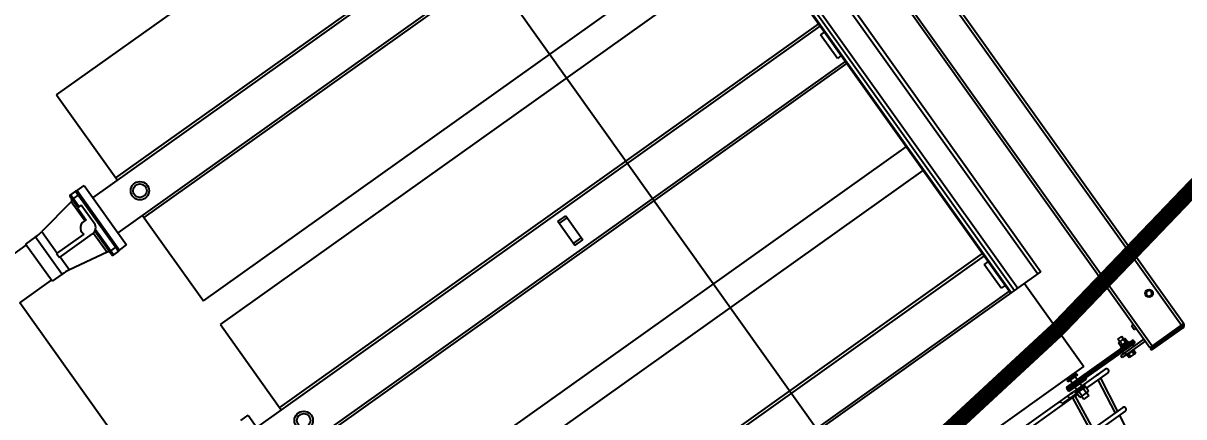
# Model space of a CAD drawing. Header units: feet. Extents: x 2321988 to 2329858, y 6722724 to 6730499.
# Drawn here: x 2326089.74 to 2326097.56, y 6726905.27 to 6726907.93 of the extents above; entities that cross this region are included whole.
import ezdxf

# ---------------------------------------------------------------- set-up
doc = ezdxf.new("R2010")
doc.units = ezdxf.units.FT
doc.header["$MEASUREMENT"] = 0
doc.header["$PDSIZE"] = 5
doc.layers.add('BESS Dimensions', color=3, linetype='Continuous')
doc.layers.add('C-BESS-EQUIPMENT', color=255, linetype='Continuous')
doc.styles.add('TG_DIMS', font='arial.ttf')
doc.dimstyles.new('TG-PROPOSED-ANNO', dxfattribs={"dimtxt": 0.1, "dimasz": 0.1, "dimexe": 0.05, "dimexo": 0.05, "dimgap": 0.02, "dimtad": 0, "dimtih": 1, "dimtoh": 1, "dimdsep": 46, "dimtxsty": 'TG_DIMS', "dimcen": 0, "dimclrd": 256, "dimclre": 256, "dimclrt": 256, "dimaunit": 1, "dimadec": 6, "dimazin": 2, "dimtfac": 1, "dimtofl": 0, "dimtmove": 1, "dimatfit": 3, "dimfxl": 1, "dimtolj": 1, "dimtzin": 0, "dimarcsym": 0})

# ---------------------------------------------------------------- blocks, each defined once
blk = doc.blocks.new('Midpoint Site Plan$0$A$Cc1a3344c')
at = {"linetype": 'Continuous'}
for p, q in [((-2770.8, 3178), (-1892.8, 3178)), ((-2770.8, 3172), (-1892.8, 3172)), ((-1892.8, 3092), (-1892.8, 3178)), ((-1889.8, 3092), (-1889.8, 3172)), ((-1886.8, 3172), (-1889.8, 3172)), ((-1886.8, 3092), (-1886.8, 3172)), ((-1984.8, 3162.3), (-1990.3, 3159.2)), ((-1990.3, 3159.2), (-1990.3, 3152.8)), ((-1990.3, 3152.8), (-1984.8, 3149.6)), ((-1979.3, 3159.2), (-1984.8, 3162.3)), ((-1984.8, 3149.6), (-1979.3, 3152.8)), ((-1979.3, 3152.8), (-1979.3, 3159.2)), ((-1892.8, 3098), (-2770.8, 3098)), ((-1892.8, 3092), (-2770.8, 3092)), ((-1951, 3092), (-1951, 3087.9)), ((-1941.5, 3087.9), (-1951, 3087.9)), ((-1941.5, 3092), (-1941.5, 3087.9)), ((-1914.2, 3034.2), (-1914.2, 3092)), ((-1909.4, 3092), (-1909.4, 3034.2)), ((-1886.8, 3092), (-1889.8, 3092)), ((-1945.4, 3049.4), (-1945.4, 3058.9)), ((-1938.6, 3058.9), (-1945.4, 3058.9)), ((-1938.6, 3046.1), (-1938.6, 3062.3)), ((-1938.6, 3062.3), (-1930.6, 3062.3)), ((-1938.6, 3058.2), (-1930.6, 3058.2)), ((-1930.6, 3045.2), (-1930.6, 3063.2)), ((-1927.6, 3063.2), (-1930.6, 3063.2)), ((-1927.6, 3044.2), (-1927.6, 3064.2)), ((-1925.6, 3064.2), (-1927.6, 3064.2)), ((-1925.6, 2906.7), (-1925.6, 3072.2)), ((-1923.6, 2904.7), (-1923.6, 3074.2)), ((-1923.6, 3074.2), (-1921.2, 3074.2)), ((-1923.6, 3072.3), (-1921.2, 3072.3)), ((-1921.2, 3074.2), (-1921.2, 2904.7)), ((-1919.2, 3072.2), (-1919.2, 2948.7)), ((-1919.2, 3067.2), (-1914.2, 3067.2)), ((-1907.4, 3064.2), (-1909.4, 3064.2)), ((-1907.4, 3044.2), (-1907.4, 3064.2)), ((-1907.4, 3062.3), (-1900.8, 3062.3)), ((-1907.4, 3058.2), (-1900.8, 3058.2)), ((-1900.8, 3062.3), (-1900.8, 3046.1)), ((-1938.6, 3049.4), (-1945.4, 3049.4)), ((-1938.6, 3050.1), (-1930.6, 3050.1)), ((-1938.6, 3046.1), (-1930.6, 3046.1)), ((-1927.6, 3045.2), (-1930.6, 3045.2)), ((-1925.6, 3044.2), (-1927.6, 3044.2)), ((-1923.6, 3040.1), (-1921.2, 3040.1)), ((-1919.2, 3041.2), (-1914.2, 3041.2)), ((-1914.2, 3044.2), (-1907.4, 3044.2)), ((-1914.2, 3034.2), (-1909.4, 3034.2)), ((-1907.4, 3050.1), (-1900.8, 3050.1)), ((-1907.4, 3046.1), (-1900.8, 3046.1)), ((-1925.6, 3022), (-1919.2, 3022)), ((-3410, 1564.7), (-3410, 3000.9)), ((-3410, 3000.9), (-2150, 3000.9)), ((-3410, 2992.9), (-2150, 2992.9)), ((-2150, 2204.5), (-2150, 3000.9)), ((-1910, 2992.3), (-1910, 2938.7)), ((-1901, 2992.3), (-1901, 2937.7)), ((-3620, 1564.7), (-3620, 2959.7)), ((-2150, 2959.5), (-1940, 2959.5)), ((-1940, 2215.1), (-1940, 2959.5)), ((-1910.5, 2968.9), (-1910.4, 2968.8)), ((-1910.4, 2968.8), (-1910.1, 2968.7)), ((-1901, 2973.4), (-1824.9, 2962.1)), ((-1901, 2967.4), (-1824.9, 2956.1)), ((-1824.9, 2975.7), (-1824.9, 2900.2)), ((-1815.9, 2975.7), (-1815.9, 2899.1)), ((-1815.9, 2960.8), (-1739.8, 2949.5)), ((-3410, 2942.3), (-2150, 2942.3)), ((-3410, 2934.3), (-2150, 2934.3)), ((-1936.6, 2937.7), (-1940, 2937.7)), ((-1936.6, 2938.7), (-1936.6, 2914.7)), ((-1936.6, 2938.7), (-1933.6, 2938.7)), ((-1933.6, 2938.7), (-1933.6, 2914.7)), ((-1919.2, 2904.7), (-1919.2, 2948.7)), ((-1916, 2948.7), (-1919.2, 2948.7)), ((-1916, 2904.7), (-1916, 2948.7)), ((-1910.1, 2938.7), (-1910.1, 2914.7)), ((-1910.1, 2938.7), (-1907.1, 2938.7)), ((-1907.1, 2938.7), (-1907.1, 2914.7)), ((-1907.1, 2937.7), (-1904.1, 2937.7)), ((-1904.1, 2937.7), (-1904.1, 2915.7)), ((-1893.1, 2937.7), (-1904.1, 2937.7)), ((-1893.1, 2937.7), (-1893.1, 2915.8)), ((-3410, 2926.3), (-2150, 2926.3)), ((-3410, 2924.7), (-2150, 2924.7)), ((-3404.4, 1502.7), (-3404.4, 2924.7)), ((-3315.5, 1502.7), (-3315.5, 2924.7)), ((-3310, 1564.7), (-3310, 2924.7)), ((-3100, 1564.7), (-3100, 2924.7)), ((-3040, 1564.7), (-3040, 2924.7)), ((-2830, 1564.7), (-2830, 2924.7)), ((-2824.4, 1502.7), (-2824.4, 2924.7)), ((-2810, 2924.7), (-2810, 2914.7)), ((-2750, 2914.7), (-2810, 2914.7)), ((-2750, 2924.7), (-2750, 2914.7)), ((-2735.5, 1502.7), (-2735.5, 2924.7)), ((-2730, 1564.7), (-2730, 2924.7)), ((-2520, 1564.7), (-2520, 2924.7)), ((-2460, 1564.5), (-2460, 2924.7)), ((-2250, 1564.5), (-2250, 2924.7)), ((-2244.4, 2924.7), (-2244.4, 2204.5)), ((-2230, 2924.5), (-2230, 2914.5)), ((-2170, 2924.5), (-2230, 2924.5)), ((-2170, 2914.5), (-2230, 2914.5)), ((-2170, 2924.5), (-2170, 2914.5)), ((-2155.5, 2924.7), (-2155.5, 2204.5)), ((-1936.6, 2932.2), (-1940, 2932.2)), ((-1936.6, 2921.2), (-1940, 2921.2)), ((-1936.6, 2915.8), (-1940, 2915.8)), ((-1936.6, 2914.7), (-1933.6, 2914.7)), ((-1933.6, 2933.1), (-1925.6, 2933.1)), ((-1933.6, 2920.4), (-1925.6, 2920.4)), ((-1916, 2933.1), (-1910.1, 2933.1)), ((-1916, 2920.4), (-1910.1, 2920.4)), ((-1910.1, 2914.7), (-1907.1, 2914.7)), ((-1910, 2624), (-1910, 2914.7)), ((-1910, 2914.7), (-1904, 2914.7)), ((-1907.1, 2915.7), (-1904.1, 2915.7)), ((-1907.1, 2915.4), (-1904, 2915.4)), ((-1893.1, 2932.2), (-1904.1, 2932.2)), ((-1893.1, 2921.2), (-1904.1, 2921.2)), ((-1893.1, 2915.8), (-1904.1, 2915.8)), ((-1904, 2915.8), (-1904, 2878.5)), ((-1902, 2909.5), (-1732, 2889)), ((-1901, 2915.8), (-1901, 2909.5)), ((-1893.1, 2933.1), (-1885.6, 2933.1)), ((-1893.1, 2920.4), (-1885.6, 2920.4)), ((-1885.6, 2933.1), (-1885.6, 2920.4)), ((-1925.6, 2906.7), (-1919.2, 2906.7)), ((-1923.6, 2904.7), (-1921.2, 2904.7)), ((-1916, 2904.7), (-1919.2, 2904.7)), ((-1910.5, 2906), (-1910.4, 2906.3)), ((-1910.4, 2904.5), (-1910.1, 2904.5)), ((-1910, 2897.7), (-1904, 2897.7)), ((-1901.1, 2903.4), (-1824.1, 2894.1)), ((-1901, 2563), (-1901, 2904.2)), ((-2810, 2252.2), (-2810, 2272.2)), ((-2810, 2272.2), (-2750, 2272.2)), ((-2805, 2252.2), (-2805, 2272.2)), ((-2755, 2252.2), (-2755, 2272.2)), ((-2750, 2252.2), (-2750, 2272.2)), ((-2750, 2252.2), (-2810, 2252.2)), ((-3620, 1564.7), (-3404.4, 1564.7)), ((-3315.5, 1564.7), (-3100, 1564.7)), ((-3040, 1564.7), (-2824.4, 1564.7)), ((-3435, 1484.7), (-3435, 1502.7)), ((-3435, 1502.7), (-3285, 1502.7)), ((-3285, 1484.7), (-3285, 1502.7)), ((-2855, 1484.7), (-2855, 1502.7)), ((-2855, 1502.7), (-2705, 1502.7)), ((-3436, 1481.7), (-3436, 1468.7)), ((-3436, 1481.7), (-3284, 1481.7)), ((-3435, 1484.7), (-3285, 1484.7)), ((-3426, 1465.7), (-3426, 1484.7)), ((-3294, 1465.7), (-3294, 1484.7)), ((-3284, 1481.7), (-3284, 1468.7)), ((-3405.9, 1468.7), (-3436, 1468.7)), ((-3405.9, 1465.7), (-3433, 1465.7)), ((-3423.5, 1461.6), (-3408.6, 1377.1)), ((-3375.5, 1461.6), (-3423.5, 1461.6)), ((-3405.9, 1474.5), (-3405.9, 1464.7)), ((-3360, 1474.5), (-3405.9, 1474.5)), ((-3405.9, 1464.7), (-3374.6, 1464.7)), ((-3284, 1468.7), (-3347.8, 1468.7)), ((-3287, 1465.7), (-3345.9, 1465.7)), ((-3344.5, 1461.6), (-3296.5, 1461.6)), ((-3344.2, 1375.4), (-3344.2, 1458.7)), ((-3296.5, 1461.6), (-3311.4, 1377.1)), ((-3354.2, 1444.1), (-3354.2, 1375.4)), ((-3408.6, 1377.1), (-3354.2, 1377.1)), ((-3407.1, 1359.7), (-3407.1, 1334.7)), ((-3407.1, 1359.7), (-3312.9, 1359.7)), ((-3354.2, 1375.4), (-3344.2, 1375.4)), ((-3344.2, 1377.1), (-3311.4, 1377.1)), ((-3312.9, 1359.7), (-3312.9, 1334.7)), ((-3312.9, 1334.7), (-3407.1, 1334.7)), ((-3404.4, 1104.7), (-3404.4, 1334.7)), ((-3315.5, 1254.7), (-3315.5, 1334.7)), ((-2824.4, 1254.7), (-3315.5, 1254.7))]:
    blk.add_line(p, q, dxfattribs=at)
for points in [[(-1925.6, 3070.5), (-1925.4, 3071.2), (-1925, 3071.8), (-1924.4, 3072.2), (-1923.6, 3072.3)], [(-1919.2, 3070.5), (-1919.4, 3071.2), (-1919.8, 3071.8), (-1920.4, 3072.2), (-1921.2, 3072.3)], [(-1925.6, 3038.3), (-1925.4, 3039), (-1925, 3039.6), (-1924.4, 3040), (-1923.6, 3040.1)], [(-1919.2, 3038.3), (-1919.4, 3039), (-1919.8, 3039.6), (-1920.4, 3040), (-1921.2, 3040.1)]]:
    blk.add_lwpolyline(points, dxfattribs=at)
for centre, radius in [((-1984.8, 3156), 8), ((-3360, 1589.7), 19), ((-3360, 1589.7), 14), ((-2780, 1589.7), 19), ((-2780, 1589.7), 14)]:
    blk.add_circle(centre, radius, dxfattribs=at)
for centre, radius, start, end in [((-1892.8, 3172), 6, 0, 90), ((-1892.8, 3172), 3, 0, 90), ((-1923.6, 3072.2), 2, 90, 180), ((-1921.2, 3072.2), 2, 0, 90), ((-1905.5, 2992.3), 4.5, 0, 180), ((-1820.4, 2975.7), 4.5, 0, 180), ((-1923.6, 2906.7), 2, 180, 270), ((-1921.2, 2906.7), 2, 270, 0), ((-1849, 2900), 61.7, 172.5871, 173.9478), ((-3433, 1481.7), 3, 90, 180), ((-3287, 1481.7), 3, 0, 90), ((-3433, 1468.7), 3, 180, 270), ((-3428.5, 1460.7), 5, 10, 90), ((-3360, 1458.7), 15.8, 157.6402, 291.4669), ((-3360, 1458.7), 15.8, 0, 90), ((-3291.5, 1460.7), 5, 90, 170), ((-3287, 1468.7), 3, 270, 0), ((-3507.1, 1359.7), 100, 0, 10), ((-3212.9, 1359.7), 100, 170, 180)]:
    blk.add_arc(centre, radius, start, end, dxfattribs=at)
for points, knots in [([(-1910.5, 2968.6), (-1910.1, 2970.5), (-1908.6, 2978.8), (-1910.7, 2970.3), (-1910.2, 2971.2)], [0, 0, 0, 0, 0.646688, 1, 1, 1, 1]), ([(-1910.5, 2968.6), (-1910.1, 2970.6), (-1908.9, 2977.4), (-1910.2, 2972.3), (-1910.2, 2971.2)], [0, 0, 0, 0, 0.642488, 1, 1, 1, 1]), ([(-1910, 2972.7), (-1910.1, 2972.4), (-1910.1, 2971.9), (-1910.2, 2971.4), (-1910.2, 2971.2)], [0, 0, 0, 0, 0.607668, 1, 1, 1, 1]), ([(-1910.2, 2971.2), (-1910.2, 2971.2), (-1910.2, 2971.2), (-1910.2, 2971.2), (-1910.2, 2971.2)], [0, 0, 0, 0, 0.448857, 1, 1, 1, 1]), ([(-1910.5, 2906), (-1910.2, 2907.4), (-1909.3, 2911.8), (-1909.8, 2907.1), (-1909.7, 2905.9), (-1910.4, 2904.1), (-1910.2, 2905.5), (-1910.2, 2906)], [0, 0, 0, 0, 0.369624, 0.562855, 0.843103, 0.869005, 1, 1, 1, 1]), ([(-1910.4, 2906.3), (-1910.2, 2907.5), (-1909.5, 2911.3), (-1909.6, 2907.7), (-1910.2, 2903.4), (-1910.2, 2904.7)], [0, 0, 0, 0, 0.414866, 0.570644, 1, 1, 1, 1]), ([(-1902.1, 2909.5), (-1902.3, 2909.5), (-1902.7, 2909.5), (-1902.8, 2909.1), (-1902.8, 2908.9)], [0, 0, 0, 0, 0.490968, 1, 1, 1, 1]), ([(-1910.5, 2905.2), (-1910.5, 2905.4), (-1910.4, 2905.8), (-1910.4, 2906.3), (-1910.4, 2906.5)], [0, 0, 0, 0, 0.411635, 1, 1, 1, 1]), ([(-1910.2, 2908), (-1910.2, 2908.2), (-1910.1, 2908.7), (-1910, 2909.2), (-1910, 2909.4)], [0, 0, 0, 0, 0.525046, 1, 1, 1, 1]), ([(-1910, 2905.6), (-1910, 2905.3), (-1909.7, 2904.6), (-1910.2, 2904.6), (-1910.2, 2904.7)], [0, 0, 0, 0, 0.926838, 1, 1, 1, 1]), ([(-1902.8, 2908.9), (-1902.8, 2908.6), (-1902.5, 2907.9), (-1902.2, 2907.2), (-1902, 2906.9)], [0, 0, 0, 0, 0.426039, 1, 1, 1, 1]), ([(-1902, 2906.9), (-1901.8, 2906.4), (-1901.4, 2905.6), (-1901, 2904.7), (-1901, 2904.2)], [0, 0, 0, 0, 0.563404, 1, 1, 1, 1]), ([(-1910, 2875.5), (-1910, 2876.5), (-1909, 2878.7), (-1906.3, 2878.5), (-1905.6, 2877.7)], [0, 0, 0, 0, 0.495024, 1, 1, 1, 1])]:
    blk.add_open_spline(points, degree=3, knots=knots, dxfattribs=at)
blk = doc.blocks.new('*D109')
at = {"layer": 'BESS Dimensions', "lineweight": -2, "transparency": 16777216}
for p, q in [((2326125.1693, 6727002.8662), (2326110.2842, 6727023.7584)), ((2326105.0412, 6727013.8836), (2326040.7778, 6726968.0974)), ((2325956.6732, 6726908.1749), (2326020.9365, 6726953.961)), ((2325960.5127, 6726885.5523), (2325945.6276, 6726906.4444))]:
    blk.add_line(p, q, dxfattribs=at)
at = {"layer": 'BESS Dimensions', "transparency": 16777216}
for points in [[(2326104.0741, 6727015.241), (2326106.0083, 6727012.5262), (2326113.1855, 6727019.6862)], [(2325955.7061, 6726909.5323), (2325957.6403, 6726906.8175), (2325948.5289, 6726902.3723)]]:
    blk.add_solid(points, dxfattribs=at)
at = {"layer": 'Defpoints', "color": 0, "transparency": 16777216}
for p in [(2326128.0706, 6726998.7941), (2325948.5289, 6726902.3723), (2325963.414, 6726881.4801)]:
    blk.add_point(p, dxfattribs=at)
at = {"layer": 'BESS Dimensions', "transparency": 16777216, "insert": (2326030.8572, 6726961.0292), "char_height": 10, "attachment_point": 5, "style": 'TG_DIMS'}
blk.add_mtext("\\A1;202.17'", dxfattribs=at)

msp = doc.modelspace()

# ---------------------------------------------------------------- linework, layer by layer
at = {"layer": 'C-BESS-EQUIPMENT'}
msp.add_lwpolyline([(2326094.5737, 6726878.3406), (2326077.7461, 6726901.9591), (2326090.777, 6726911.2433), (2326107.6046, 6726887.6248)], close=True, dxfattribs=at)
at = {"layer": 'C-BESS-EQUIPMENT', "const_width": 0.1083}
msp.add_lwpolyline([(2326094.3213, 6726903.82), (2326095.5773, 6726904.8082), (2326096.7142, 6726905.8624), (2326097.7471, 6726906.9397), (2326098.691, 6726907.9972), (2326099.561, 6726908.992), (2326100.3722, 6726909.8813), (2326101.1397, 6726910.6222), (2326101.8785, 6726911.1719)], dxfattribs=at)

# ---------------------------------------------------------------- block references
at = {"layer": 'C-BESS-EQUIPMENT', "xscale": 0.003280839895013123, "yscale": 0.003280839895013123, "zscale": 0.003280839895013123, "rotation": 305.4689808292026}
msp.add_blockref('Midpoint Site Plan$0$A$Cc1a3344c', (2326092.6753, 6726894.792), dxfattribs=at)

# ---------------------------------------------------------------- dimensions: what is measured, and where the dimension line sits
at = {"layer": 'BESS Dimensions'}
dim = msp.add_aligned_dim(p1=(2326128.0706, 6726998.7941), p2=(2325963.414, 6726881.4801), distance=-25.6525, dimstyle='TG-PROPOSED-ANNO', override={"dimscale": 50, "dimpost": "'"}, dxfattribs=at)
dim.commit()
dim.dimension.update_dxf_attribs({"geometry": '*D109', "text_midpoint": (2326030.8572, 6726961.0292)})

doc.saveas('drawing.dxf')
